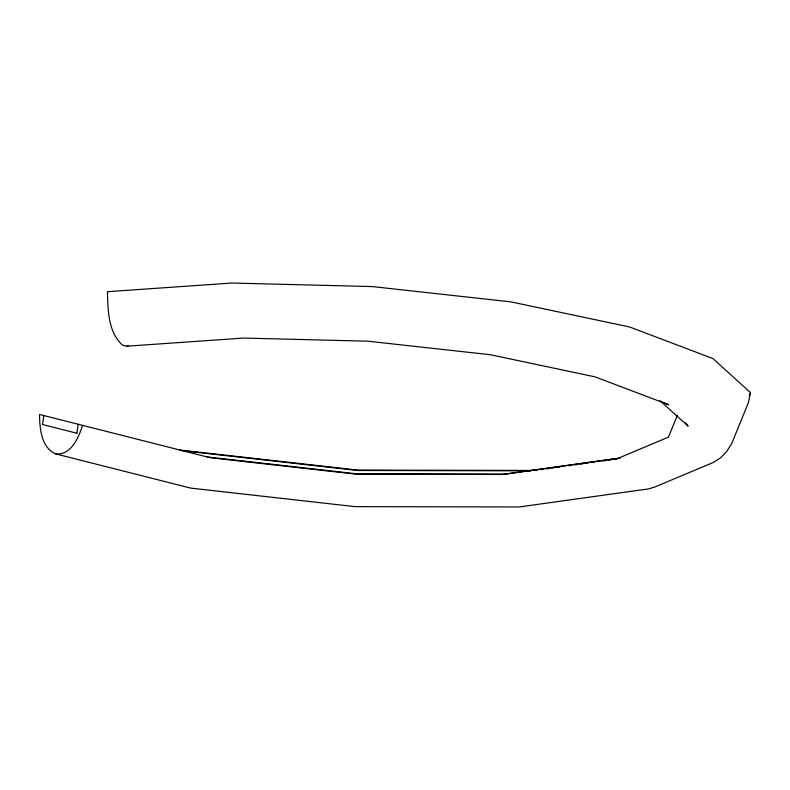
<?xml version="1.0" encoding="UTF-8"?>
<svg xmlns="http://www.w3.org/2000/svg" width="790" height="790" viewBox="0 0 790 790"><rect width="100%" height="100%" fill="white"/><g stroke="black" fill="none" stroke-linecap="round" stroke-linejoin="round"><path stroke-width="1.19" d="M43.865 415.56L42.492 424.516L76.986 433.256M76.847 433.216L78.23 424.269M662.089 402.061L668.705 404.776L594.979 376.84L490.205 354.7L367.873 341.191L243.745 338.061L126.538 346.218L122.707 345.329C107.953 332.343 107.983 309.917 107.45 291.698L231.914 283.037L372.426 286.582L510.903 301.869L629.502 326.942L712.945 358.561L750.5 392.66L748.426 402.554L731.678 443.664L726.642 451.564L720.431 457.924L713.331 462.446L654.89 486.986L648.551 488.901L519.139 506.963L355.006 506.637L190.637 488.092L55.804 453.924C41.07 447.545 39.777 428.427 39.5 414.454L210.229 457.716L356.29 474.197L502.154 474.484L618.066 458.309L668.399 437.176L677.435 415.125M82.595 425.375C78.595 437.472 71.248 455.346 55.804 453.924M749.137 395.988L750.5 392.66M126.538 346.218L128.415 345.546M620.189 458.082L505.541 474.079L356.448 473.783L207.138 456.936M534.623 470.504L537.052 470.159M540.686 469.655L543.115 469.319M546.502 468.904L549.178 468.47M551.608 468.134L554.037 467.789M557.681 467.285L560.1 466.949M568.593 465.764L571.022 465.419M574.666 464.915L577.095 464.579M580.472 464.165L583.158 463.73M585.587 463.394L588.017 463.049M591.651 462.545L594.08 462.209M602.573 461.024L605.002 460.679M608.646 460.175L611.065 459.839M614.432 459.425L617.138 458.99M535.581 470.425L357.781 470.08L179.725 449.984M530.969 470.84L357.633 470.494L182.816 450.774M659.956 400.609L688.139 426.195L685.542 422.67"/></g></svg>
